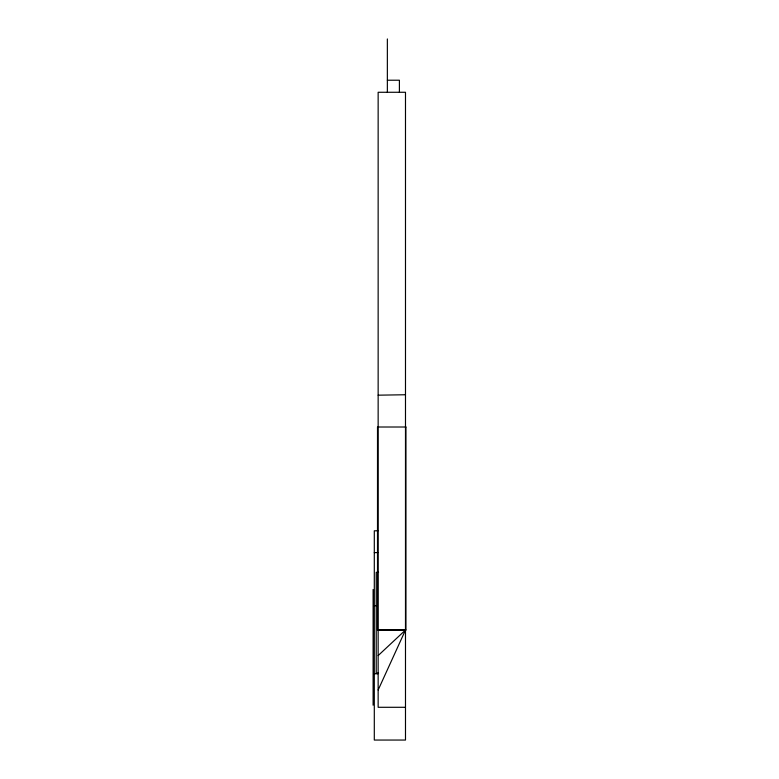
<?xml version="1.0" encoding="UTF-8"?>
<svg xmlns="http://www.w3.org/2000/svg" width="779" height="779" viewBox="0 0 779 779"><rect width="100%" height="100%" fill="white"/><g stroke="black" fill="none" stroke-linecap="round" stroke-linejoin="round"><path stroke-width="1.17" d="M378.146 690.019L405.489 630.045L378.146 655.587M387.358 80.218L399.403 80.218L399.403 92.273M405.489 394.749L378.146 395.177M377.903 530.801L374.3 530.801L374.3 740.05L405.489 740.05L405.489 92.273L378.146 92.273L378.146 707.293L405.489 707.293M374.3 552.603L377.903 552.603M378.565 572.322L376.218 572.322L376.218 673.134L378.565 673.134M374.3 605.702L376.695 605.702M377.503 629.977L405.888 629.977M374.3 673.786L377.903 673.786M387.358 38.95L387.358 92.273M373.112 589.489L373.112 705.209M405.888 427.009L377.503 427.009L377.503 630.104L405.888 630.104L405.888 427.009"/></g></svg>
